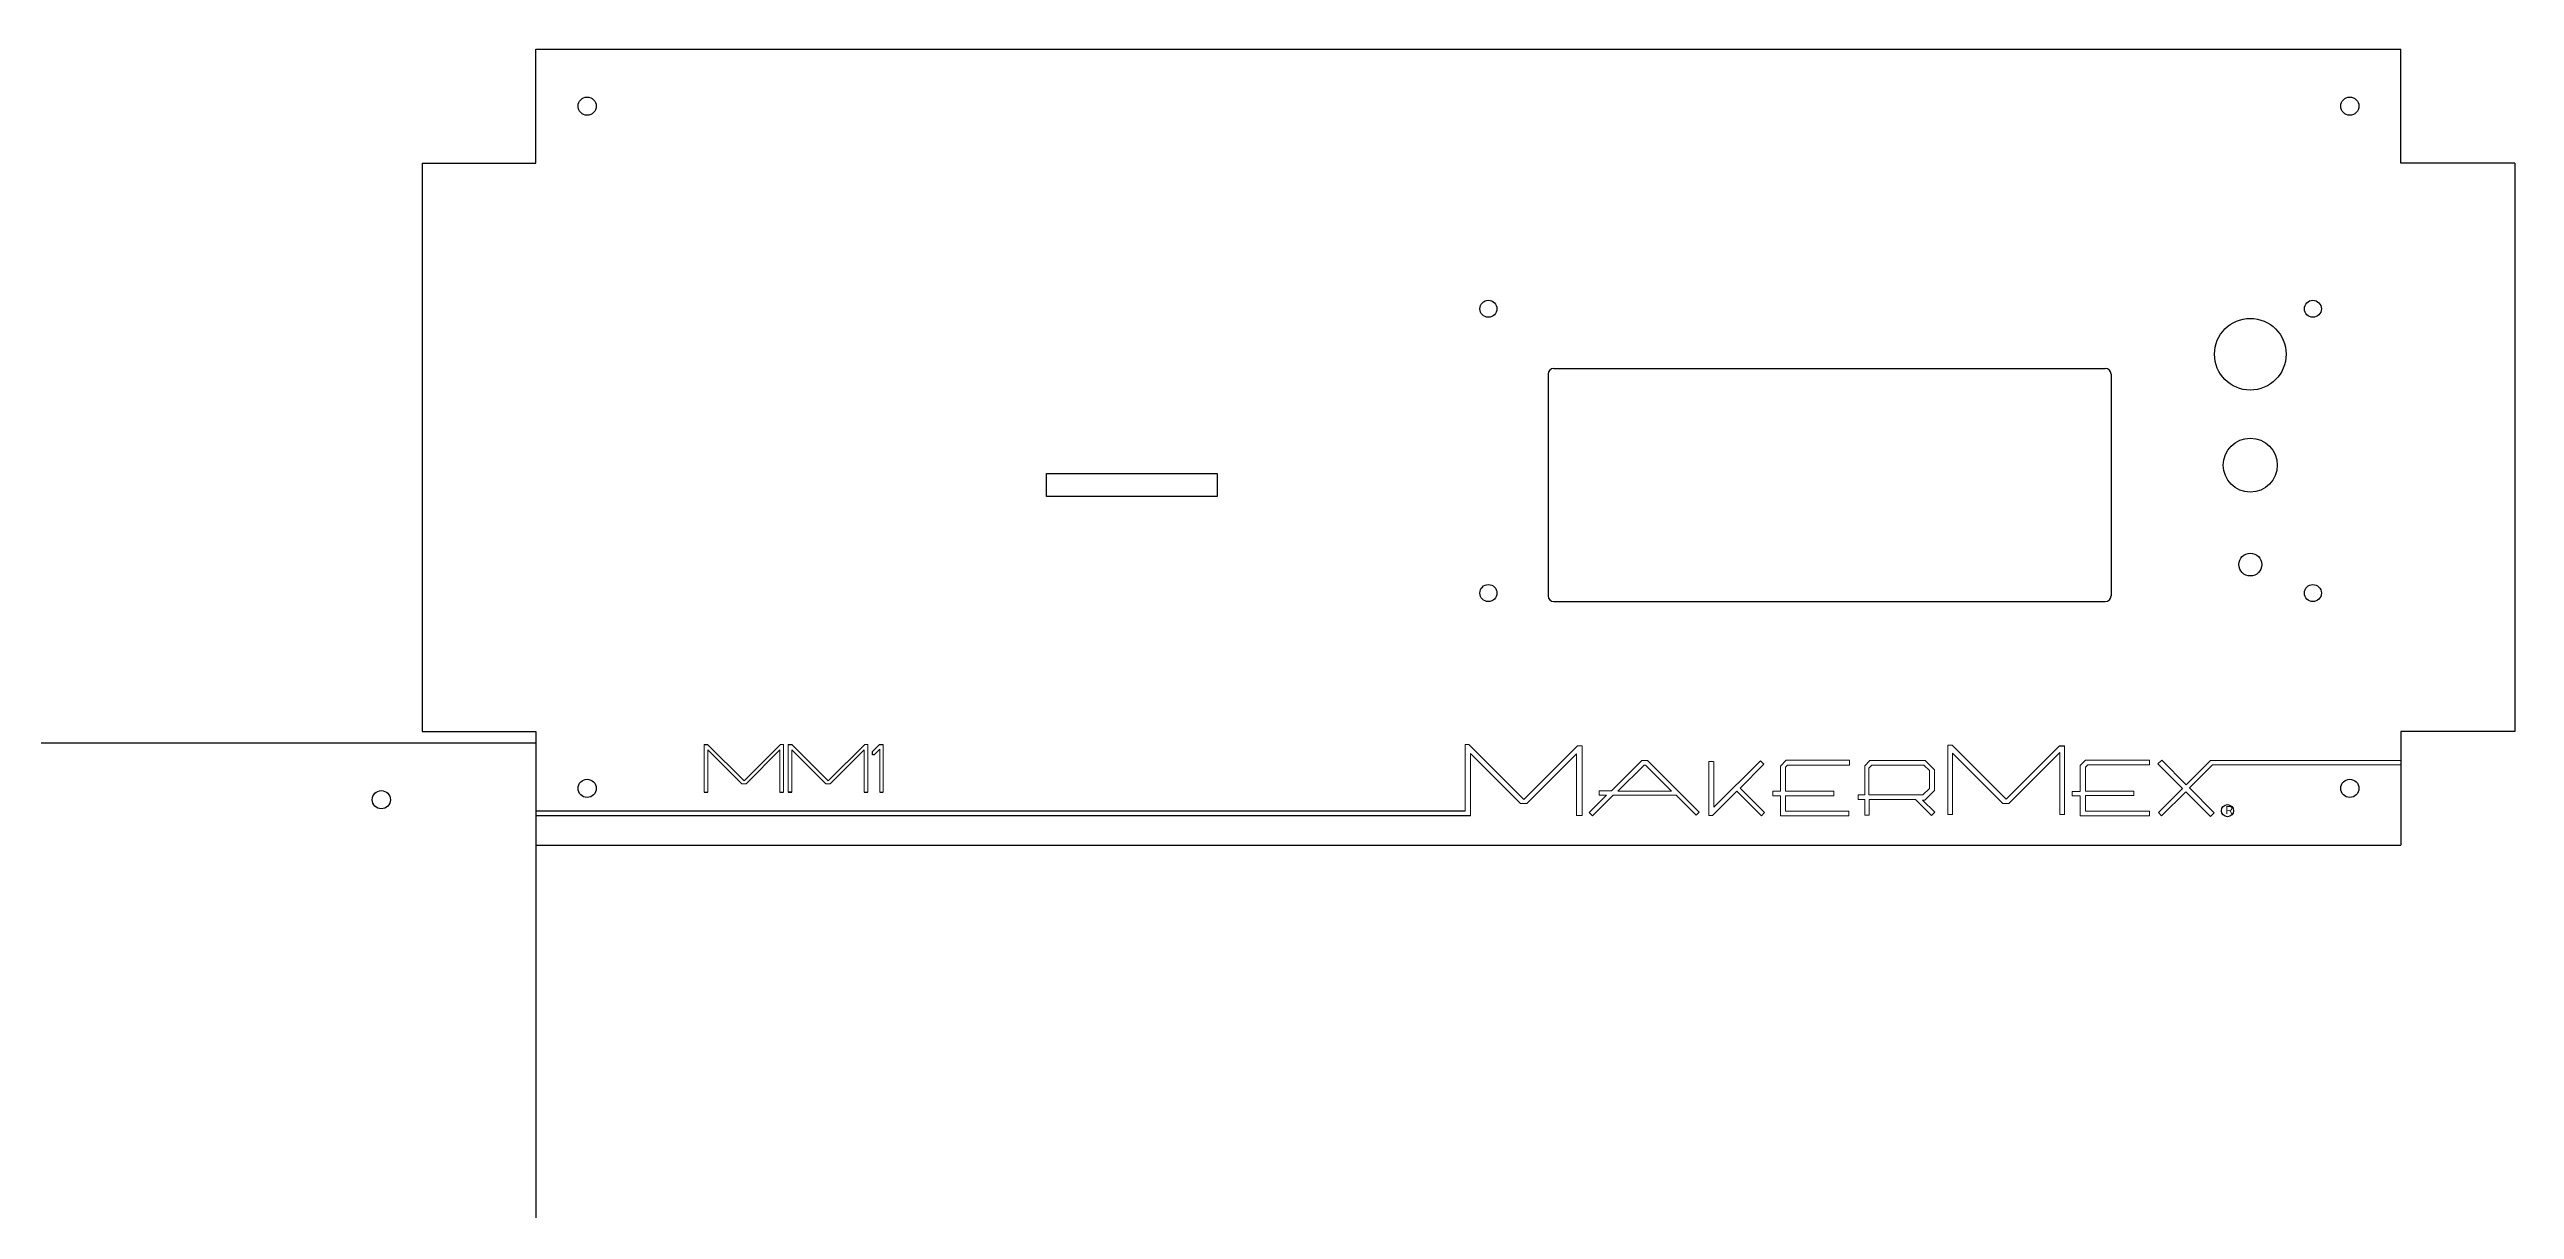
# Model space of a CAD drawing. Header units: millimetres. Extents: x 1808 to 3582, y 1536 to 2025.
# Drawn here: x 3148.3 to 3581.8, y 1820.5 to 2024.7 of the extents above; entities that cross this region are included whole.
import ezdxf

# ---------------------------------------------------------------- set-up
doc = ezdxf.new("R2010")
doc.units = ezdxf.units.MM
doc.layers.add('no', color=50, linetype='Continuous')
doc.styles.get("Standard").update_dxf_attribs({"font": 'arial.ttf'})

msp = doc.modelspace()

# ---------------------------------------------------------------- linework, layer by layer
at = {"color": 1}
for p, q in [((3233.85, 2004.65), (3233.85, 2024.65)), ((3233.85, 2024.65), (3561.85, 2024.65)), ((3561.85, 2004.65), (3561.85, 2024.65)), ((3213.85, 2004.65), (3233.85, 2004.65)), ((3213.85, 2004.65), (3213.85, 1904.65)), ((3581.85, 2004.65), (3561.85, 2004.65)), ((3213.85, 1904.65), (3233.85, 1904.65)), ((3233.85, 1904.65), (3233.85, 1812.65)), ((3581.85, 1904.65), (3561.85, 1904.65)), ((3561.85, 1904.65), (3561.85, 1884.65)), ((3122.66, 1902.65), (3233.85, 1902.65)), ((3233.85, 1884.65), (3561.85, 1884.65))]:
    msp.add_line(p, q, dxfattribs=at)
at = {"color": 2, "linetype": 'Continuous', "lineweight": 0}
for p, q in [((3263.42, 1902.37), (3263.42, 1894)), ((3270.45, 1895.95), (3264.03, 1902.37)), ((3264.05, 1894), (3264.05, 1901.44)), ((3264.05, 1901.44), (3270.03, 1895.46)), ((3276.86, 1902.37), (3270.45, 1895.95)), ((3270.79, 1895.46), (3276.75, 1901.42)), ((3276.75, 1901.42), (3276.75, 1894)), ((3277.41, 1902.37), (3276.86, 1902.37)), ((3277.41, 1894), (3277.41, 1902.37)), ((3278.23, 1902.37), (3278.23, 1894)), ((3285.25, 1895.95), (3278.84, 1902.37)), ((3278.86, 1894), (3278.86, 1901.44)), ((3278.86, 1901.44), (3284.84, 1895.46)), ((3291.67, 1902.37), (3285.25, 1895.95)), ((3285.6, 1895.46), (3291.55, 1901.42)), ((3291.55, 1901.42), (3291.55, 1894)), ((3292.21, 1902.37), (3291.67, 1902.37)), ((3292.21, 1894), (3292.21, 1902.37)), ((3294.29, 1902.37), (3293.03, 1901.12)), ((3293.33, 1900.57), (3294.32, 1901.56)), ((3294.32, 1901.56), (3294.32, 1894)), ((3294.9, 1894), (3294.9, 1902.37)), ((3397.93, 1902.37), (3397.26, 1902.37)), ((3397.26, 1902.37), (3397.26, 1890.66)), ((3407.59, 1892.7), (3397.93, 1902.37)), ((3398.19, 1889.84), (3398.19, 1900.78)), ((3398.19, 1900.78), (3406.98, 1891.98)), ((3417.02, 1902.13), (3407.59, 1892.7)), ((3408.1, 1891.98), (3416.86, 1900.74)), ((3416.86, 1900.74), (3416.86, 1889.87)), ((3417.83, 1902.13), (3417.02, 1902.13)), ((3417.83, 1889.87), (3417.83, 1902.13)), ((3428.33, 1899.56), (3422.99, 1894.22)), ((3429.33, 1899.56), (3428.33, 1899.56)), ((3438.41, 1890.49), (3429.33, 1899.56)), ((3440.97, 1899.4), (3440.12, 1899.4)), ((3440.12, 1899.4), (3440.12, 1889.9)), ((3449.21, 1899.51), (3441.02, 1891.32)), ((3441.02, 1891.32), (3441.02, 1899.4)), ((3449.82, 1898.9), (3449.21, 1899.51)), ((3453.75, 1899.59), (3452.71, 1898.55)), ((3464.87, 1899.59), (3453.75, 1899.59)), ((3464.87, 1899.59), (3464.87, 1898.73)), ((3468.46, 1899.57), (3467.53, 1898.63)), ((3478.17, 1899.57), (3468.46, 1899.57)), ((3479.8, 1897.94), (3478.17, 1899.57)), ((3482.9, 1902.25), (3482.18, 1902.25)), ((3482.18, 1890.06), (3482.18, 1902.25)), ((3492.4, 1892.75), (3482.9, 1902.25)), ((3482.96, 1890.06), (3482.96, 1900.87)), ((3482.96, 1900.87), (3491.83, 1892)), ((3501.79, 1902.14), (3492.4, 1892.75)), ((3492.89, 1892), (3501.83, 1900.94)), ((3501.83, 1900.94), (3501.83, 1890.05)), ((3502.68, 1890.05), (3502.68, 1902.14)), ((3505.44, 1898.69), (3506.34, 1899.59)), ((3506.34, 1899.59), (3517.61, 1899.59)), ((3517.61, 1899.59), (3517.61, 1898.81)), ((3519.11, 1898.94), (3519.77, 1899.6)), ((3519.77, 1899.6), (3524.08, 1895.29)), ((3524.08, 1895.29), (3528.36, 1899.56)), ((3528.36, 1899.56), (3561.85, 1899.56)), ((3270.03, 1895.46), (3270.79, 1895.46)), ((3284.84, 1895.46), (3285.6, 1895.46)), ((3424.13, 1894.16), (3428.72, 1898.75)), ((3428.72, 1898.75), (3428.96, 1898.75)), ((3428.96, 1898.75), (3433.55, 1894.16)), ((3445.62, 1894.7), (3449.82, 1898.9)), ((3452.71, 1894.16), (3452.71, 1898.55)), ((3453.96, 1898.73), (3453.59, 1898.36)), ((3453.59, 1898.36), (3453.59, 1894.16)), ((3464.87, 1898.73), (3453.96, 1898.73)), ((3467.53, 1898.63), (3467.53, 1893.51)), ((3468.28, 1898.23), (3468.79, 1898.74)), ((3468.28, 1893.51), (3468.28, 1898.23)), ((3468.79, 1898.74), (3477.94, 1898.74)), ((3477.94, 1898.74), (3478.91, 1897.77)), ((3478.91, 1897.77), (3478.91, 1894.63)), ((3479.8, 1894.27), (3479.8, 1897.94)), ((3505.44, 1894.12), (3505.44, 1898.69)), ((3506.77, 1898.81), (3506.38, 1898.41)), ((3506.38, 1898.41), (3506.38, 1894.18)), ((3517.61, 1898.81), (3506.77, 1898.81)), ((3523.42, 1894.63), (3519.11, 1898.94)), ((3528.71, 1898.78), (3524.65, 1894.72)), ((3561.85, 1898.78), (3528.71, 1898.78)), ((3406.98, 1891.98), (3408.1, 1891.98)), ((3422.12, 1893.47), (3419.05, 1890.4)), ((3419.64, 1889.81), (3423.28, 1893.45)), ((3422.99, 1894.22), (3420.86, 1894.22)), ((3420.86, 1894.22), (3420.86, 1893.47)), ((3420.86, 1893.47), (3422.12, 1893.47)), ((3423.28, 1893.45), (3434.37, 1893.45)), ((3433.55, 1894.16), (3424.13, 1894.16)), ((3434.37, 1893.45), (3437.87, 1889.95)), ((3437.87, 1889.95), (3438.41, 1890.49)), ((3440.77, 1889.9), (3445.03, 1894.15)), ((3445.03, 1894.15), (3449.36, 1889.82)), ((3449.93, 1890.39), (3445.62, 1894.7)), ((3451.35, 1893.32), (3451.35, 1894.16)), ((3451.35, 1894.16), (3452.71, 1894.16)), ((3452.71, 1893.32), (3451.35, 1893.32)), ((3452.71, 1889.84), (3452.71, 1893.32)), ((3453.59, 1894.16), (3462.08, 1894.16)), ((3462.08, 1893.32), (3453.59, 1893.32)), ((3453.59, 1893.32), (3453.59, 1890.64)), ((3453.59, 1890.64), (3464.75, 1890.64)), ((3462.08, 1894.16), (3462.08, 1893.32)), ((3464.75, 1890.64), (3464.75, 1889.84)), ((3467.53, 1893.51), (3466.39, 1893.51)), ((3466.39, 1893.51), (3466.39, 1892.68)), ((3466.39, 1892.68), (3467.55, 1892.68)), ((3467.55, 1892.68), (3467.55, 1889.94)), ((3477.78, 1893.51), (3468.28, 1893.51)), ((3468.31, 1889.94), (3468.31, 1892.68)), ((3468.31, 1892.68), (3476.49, 1892.68)), ((3476.49, 1892.68), (3479.27, 1889.9)), ((3479.84, 1890.46), (3477.7, 1892.6)), ((3477.7, 1892.6), (3478.12, 1892.6)), ((3478.91, 1894.63), (3477.78, 1893.51)), ((3478.12, 1892.6), (3479.8, 1894.27)), ((3479.27, 1889.9), (3479.84, 1890.46)), ((3491.83, 1892), (3492.89, 1892)), ((3504, 1893.35), (3504, 1894.12)), ((3504, 1894.12), (3505.44, 1894.12)), ((3505.44, 1893.35), (3504, 1893.35)), ((3505.44, 1889.81), (3505.44, 1893.35)), ((3506.38, 1894.18), (3514.89, 1894.18)), ((3514.89, 1893.37), (3506.38, 1893.37)), ((3506.38, 1893.37), (3506.38, 1890.67)), ((3506.38, 1890.67), (3517.61, 1890.67)), ((3514.89, 1894.18), (3514.89, 1893.37)), ((3517.61, 1890.67), (3517.61, 1889.81)), ((3519.18, 1890.39), (3523.42, 1894.63)), ((3523.99, 1894.06), (3519.75, 1889.82)), ((3528.34, 1889.7), (3523.99, 1894.06)), ((3524.65, 1894.72), (3529, 1890.36)), ((3416.86, 1889.87), (3417.83, 1889.87)), ((3419.05, 1890.4), (3419.64, 1889.81)), ((3440.12, 1889.9), (3440.77, 1889.9)), ((3449.36, 1889.82), (3449.93, 1890.39)), ((3464.75, 1889.84), (3452.71, 1889.84)), ((3467.55, 1889.94), (3468.31, 1889.94)), ((3482.18, 1890.06), (3482.96, 1890.06)), ((3501.83, 1890.05), (3502.68, 1890.05)), ((3517.61, 1889.81), (3505.44, 1889.81)), ((3519.75, 1889.82), (3519.18, 1890.39)), ((3529, 1890.36), (3528.34, 1889.7))]:
    msp.add_line(p, q, dxfattribs=at)
at = {"color": 2}
for p, q in [((3263.42, 1902.37), (3264.03, 1902.37)), ((3278.23, 1902.37), (3278.84, 1902.37)), ((3293.03, 1900.57), (3293.03, 1901.12)), ((3293.33, 1900.57), (3293.03, 1900.57)), ((3397.26, 1890.66), (3233.85, 1890.66)), ((3263.42, 1894), (3264.05, 1894)), ((3276.75, 1894), (3277.41, 1894)), ((3278.86, 1894), (3278.23, 1894)), ((3278.23, 1894), (3278.86, 1894)), ((3291.55, 1894), (3292.21, 1894)), ((3294.32, 1894), (3294.9, 1894)), ((3398.19, 1889.84), (3233.85, 1889.84))]:
    msp.add_line(p, q, dxfattribs=at)
at = {"color": 1}
msp.add_lwpolyline([(3581.85, 2004.65), (3581.85, 1904.65)], dxfattribs=at)
msp.add_lwpolyline([(3323.66, 1946.01), (3323.66, 1950.01), (3353.66, 1950.01), (3353.66, 1946.01)], close=True, dxfattribs=at)
for centre, radius in [((3242.85, 2014.65), 1.6), ((3552.85, 2014.65), 1.6), ((3535.35, 1971.01), 6.3), ((3535.35, 1951.51), 4.75), ((3242.85, 1894.65), 1.6), ((3552.85, 1894.65), 1.6), ((3206.66, 1892.65), 1.6)]:
    msp.add_circle(centre, radius, dxfattribs=at)
at = {"color": 2}
msp.add_circle((3531.33, 1890.73), 1.07, dxfattribs=at)
at = {"layer": 'no', "color": 1}
for p, q in [((3412.85, 1968.51), (3509.85, 1968.51)), ((3411.85, 1967.51), (3411.85, 1928.51)), ((3510.85, 1967.51), (3510.85, 1928.51)), ((3412.85, 1927.51), (3509.85, 1927.51))]:
    msp.add_line(p, q, dxfattribs=at)
at = {"layer": 'no', "color": 2}
msp.add_line((3294.29, 1902.37), (3294.9, 1902.37), dxfattribs=at)
at = {"layer": 'no'}
msp.add_line((3501.79, 1902.14), (3502.68, 1902.14), dxfattribs=at)
at = {"layer": 'no', "color": 1}
for centre, radius in [((3401.35, 1979.01), 1.5), ((3546.35, 1979.01), 1.5), ((3535.35, 1934.01), 2), ((3401.35, 1929.01), 1.5), ((3546.35, 1929.01), 1.5)]:
    msp.add_circle(centre, radius, dxfattribs=at)
for centre, start, end in [((3412.85, 1967.51), 90, 180), ((3509.85, 1967.51), 0, 90), ((3412.85, 1928.51), 180, 270), ((3509.85, 1928.51), 270, 0)]:
    msp.add_arc(centre, 1, start, end, dxfattribs=at)

# ---------------------------------------------------------------- texts
at = {"color": 2, "insert": (3530.96, 1891.53), "char_height": 1.4073, "width": 2.3812, "attachment_point": 1}
msp.add_mtext('{\\FFC-Iso8.shx|c0;R}', dxfattribs=at)

doc.saveas('drawing.dxf')
